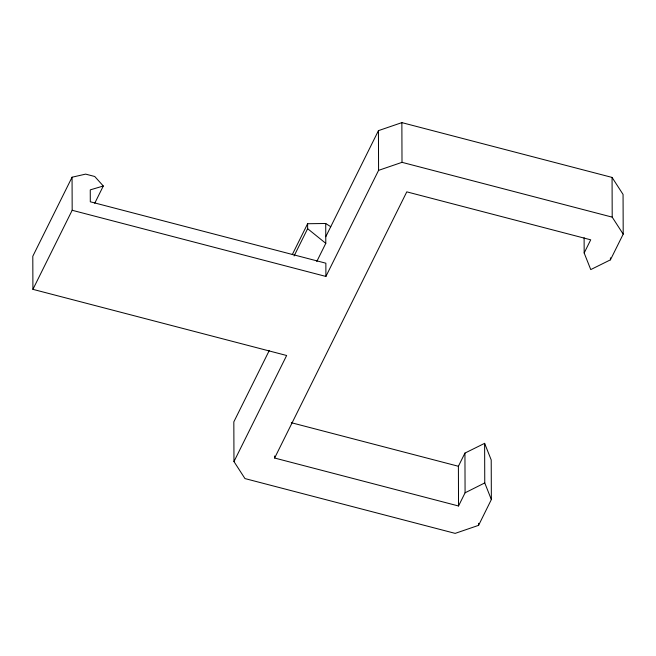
<?xml version="1.0" encoding="UTF-8"?>
<svg xmlns="http://www.w3.org/2000/svg" width="656" height="656" viewBox="0 0 656 656"><rect width="100%" height="100%" fill="white"/><g stroke="black" fill="none" stroke-linecap="round" stroke-linejoin="round"><path stroke-width="0.98" d="M269.255 350.534L233.831 421.857L233.971 461.57L244.967 478.577L455.166 533.377L478.593 525.349L491.352 499.536L491.213 459.938L484.62 443.341L464.94 453.091L458.396 466.268L458.536 505.981L274.618 458.027L274.61 455.986M94.735 203.262L103.304 186.001L94.735 176.489L85.649 174.119L72.062 177.21L32.8 256.266L32.915 289.345L286.647 355.495L233.971 461.57M32.915 289.345L72.176 210.281L72.062 177.21M292.273 254.626L307.615 223.729L325.72 223.491L330.763 226.738M294.093 255.955L307.631 228.69L307.615 223.729M325.77 236.726L378.438 130.651L401.866 122.623L612.064 177.423L623.061 194.43L623.2 234.143L610.441 259.842L590.761 269.591L584.168 252.986L584.111 237.718M316.766 261.523L325.786 243.343L325.72 223.491M72.176 210.281L325.901 276.438L378.578 170.363L378.438 130.651M274.618 458.027L406.786 191.855L590.712 239.809L584.168 252.986M458.536 505.981L465.079 492.804L464.94 453.091M465.079 492.804L484.759 482.931L484.62 443.341M378.578 170.363L402.005 162.335L612.204 217.136L623.2 234.143M103.304 186.001L90.257 189.871L90.298 201.786L325.86 263.204L325.901 276.438M291.289 422.694L458.396 466.268M307.631 228.69L325.786 243.343M484.759 482.931L491.352 499.536M612.064 177.423L612.204 217.136M610.433 257.8L610.441 259.842M478.585 523.308L478.593 525.349M401.866 122.623L402.005 162.335"/></g></svg>
